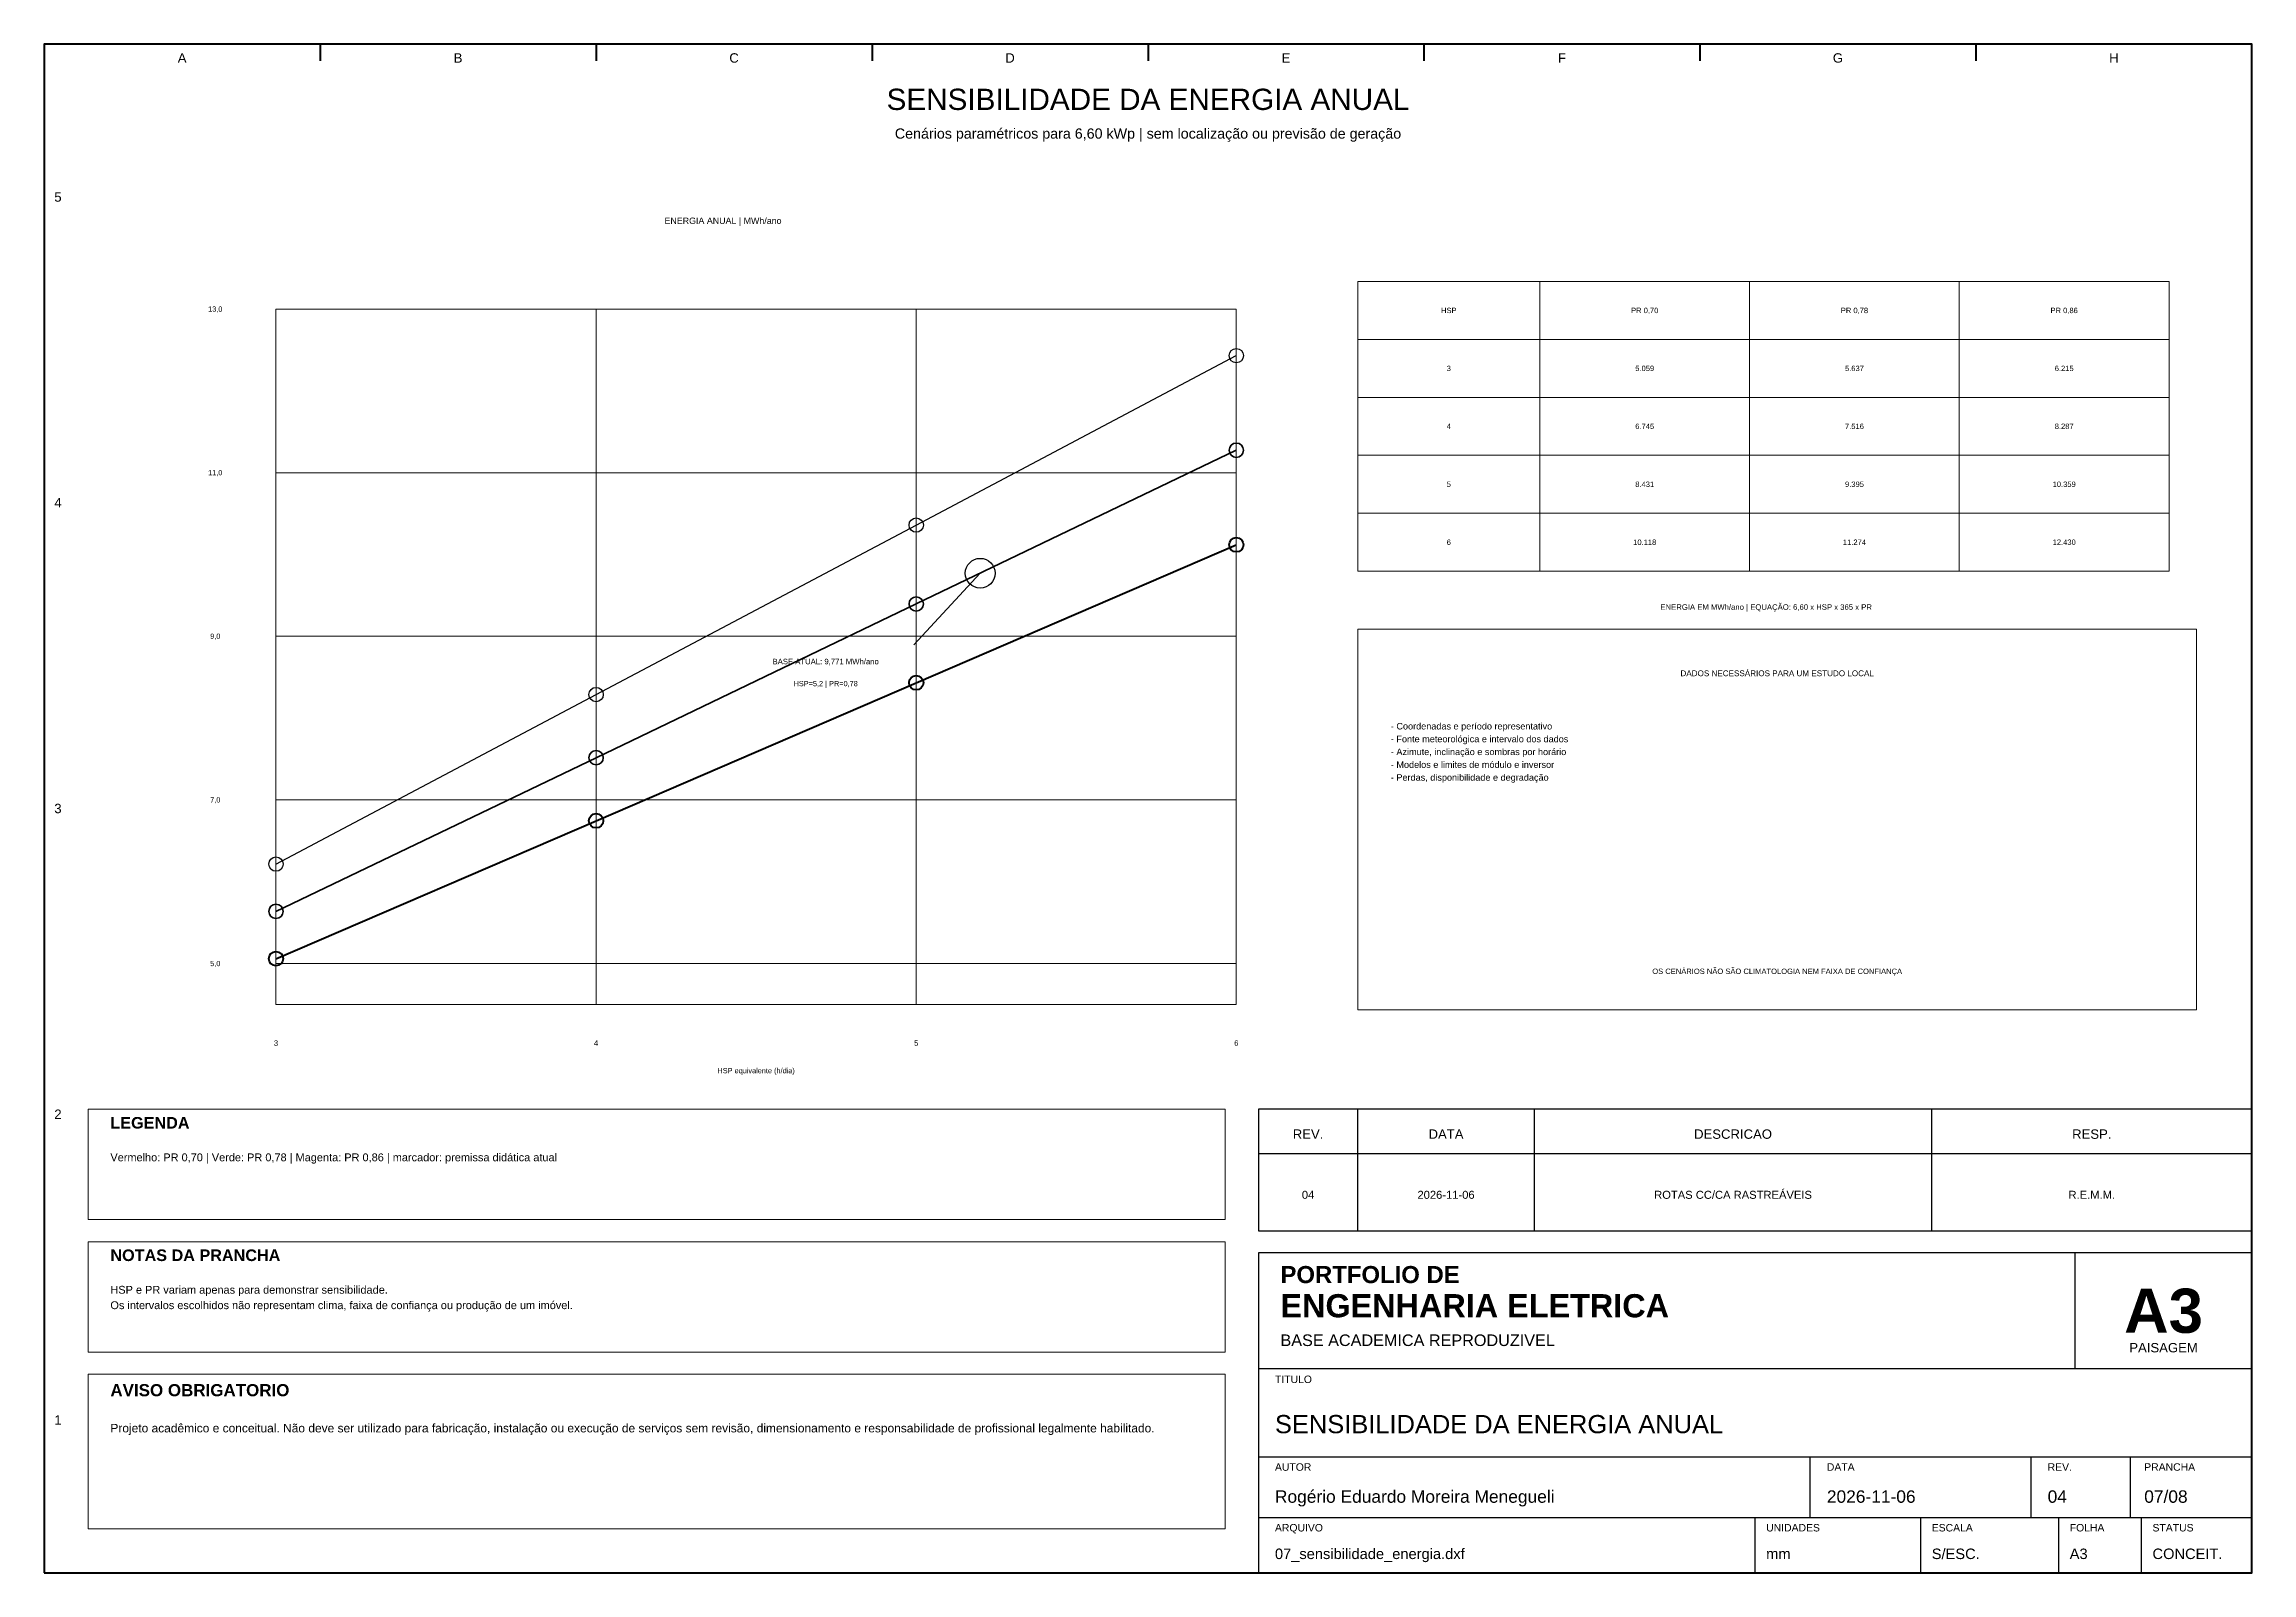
# Model space of a CAD drawing. Header units: millimetres. Extents: x 10 to 410, y 10 to 287.
import ezdxf
from ezdxf.enums import TextEntityAlignment as Align

# ---------------------------------------------------------------- set-up
doc = ezdxf.new("R2010")
doc.units = ezdxf.units.MM
for name, color, linetype, lineweight in [('00_MOLDURA', 7, 'CONTINUOUS', 50), ('01_CARIMBO', 7, 'CONTINUOUS', 25), ('02_TEXTO', 7, 'CONTINUOUS', 18), ('03_COTAS', 152, 'CONTINUOUS', 18), ('05_POTENCIA', 12, 'CONTINUOUS', 50), ('07_INSTRUMENTACAO', 202, 'CONTINUOUS', 25), ('08_CABOS', 124, 'CONTINUOUS', 35), ('12_LEGENDA', 7, 'CONTINUOUS', 18), ('13_NOTAS', 7, 'CONTINUOUS', 18)]:
    doc.layers.add(name, color=color, linetype=linetype, lineweight=lineweight)
doc.styles.add('PORTFOLIO_TEXTO', font='arial.ttf')
doc.styles.add('PORTFOLIO_TITULO', font='arialbd.ttf', dxfattribs={"width": 0.92})

# ---------------------------------------------------------------- blocks, each defined once
blk = doc.blocks.new('CARIMBO_A3')
at = {"layer": '01_CARIMBO'}
for p, q in [((148, 37), (148, 58)), ((0, 37), (180, 37)), ((0, 21), (180, 21)), ((100, 10), (100, 21)), ((140, 10), (140, 21)), ((158, 10), (158, 21)), ((0, 10), (180, 10)), ((90, 0), (90, 10)), ((120, 0), (120, 10)), ((145, 0), (145, 10)), ((160, 0), (160, 10))]:
    blk.add_line(p, q, dxfattribs=at)
blk.add_lwpolyline([(0, 0), (180, 0), (180, 58), (0, 58)], close=True, dxfattribs=at)
at = {"layer": '01_CARIMBO', "style": 'PORTFOLIO_TEXTO'}
for s, p in [('TITULO', (3, 34.4)), ('AUTOR', (3, 18.5)), ('DATA', (103, 18.5)), ('REV.', (143, 18.5)), ('PRANCHA', (160.5, 18.5)), ('ARQUIVO', (3, 7.5)), ('UNIDADES', (92, 7.5)), ('ESCALA', (122, 7.5)), ('FOLHA', (147, 7.5)), ('STATUS', (162, 7.5))]:
    blk.add_text(s, height=1.35, dxfattribs=at).set_placement(p)
at = {"layer": '02_TEXTO'}
for s, height, style, p in [('PORTFOLIO DE', 3.1, 'PORTFOLIO_TITULO', (4, 52.5)), ('ENGENHARIA ELETRICA', 4.2, 'PORTFOLIO_TITULO', (4, 46.3)), ('BASE ACADEMICA REPRODUZIVEL', 2.1, 'PORTFOLIO_TEXTO', (4, 41.1))]:
    blk.add_text(s, height=height, dxfattribs=dict(at, style=style)).set_placement(p)
for s, height, style, p in [('A3', 8, 'PORTFOLIO_TITULO', (164, 47.5)), ('PAISAGEM', 1.7, 'PORTFOLIO_TEXTO', (164, 40.8))]:
    blk.add_text(s, height=height, dxfattribs=dict(at, style=style)).set_placement(p, align=Align.MIDDLE_CENTER)
at = {"layer": '02_TEXTO', "style": 'PORTFOLIO_TEXTO'}
for tag, p, height in [('TITULO', (3, 25.3), 3.3), ('AUTOR', (3, 12.7), 2.25), ('DATA', (103, 12.7), 2.25), ('REVISAO', (143, 12.7), 2.25), ('PRANCHA', (160.5, 12.7), 2.25), ('ARQUIVO', (3, 2.5), 1.9), ('UNIDADES', (92, 2.5), 1.9), ('ESCALA', (122, 2.5), 1.9), ('FOLHA', (147, 2.5), 1.9), ('STATUS', (162, 2.5), 1.9)]:
    blk.add_attdef(tag, p, '', height=height, dxfattribs=at)

msp = doc.modelspace()

# ---------------------------------------------------------------- linework, layer by layer
at = {"layer": '00_MOLDURA'}
for p, q in [((60, 287), (60, 284)), ((110, 287), (110, 284)), ((160, 287), (160, 284)), ((210, 287), (210, 284)), ((260, 287), (260, 284)), ((310, 287), (310, 284)), ((360, 287), (360, 284))]:
    msp.add_line(p, q, dxfattribs=at)
msp.add_lwpolyline([(10, 10), (410, 10), (410, 287), (10, 287)], close=True, dxfattribs=at)
at = {"layer": '01_CARIMBO'}
for p, q in [((179.6, 191.13), (167.6, 178.13)), ((248, 72), (248, 94)), ((280, 72), (280, 94)), ((352, 72), (352, 94)), ((230, 86), (410, 86))]:
    msp.add_line(p, q, dxfattribs=at)
msp.add_lwpolyline([(230, 72), (410, 72), (410, 94), (230, 94)], close=True, dxfattribs=at)
msp.add_circle((179.6, 191.13), 2.7, dxfattribs=at)
at = {"layer": '03_COTAS'}
for q in [(52, 239), (226, 113)]:
    msp.add_line((52, 113), q, dxfattribs=at)
at = {"layer": '05_POTENCIA'}
msp.add_lwpolyline([(52, 121.28), (110, 146.28), (168, 171.28), (226, 196.28)], dxfattribs=at)
for centre in [(226, 196.28), (168, 171.28), (110, 146.28), (52, 121.28)]:
    msp.add_circle(centre, 1.3, dxfattribs=at)
at = {"layer": '07_INSTRUMENTACAO'}
msp.add_lwpolyline([(52, 138.43), (110, 169.14), (168, 199.85), (226, 230.56)], dxfattribs=at)
for centre in [(226, 230.56), (168, 199.85), (110, 169.14), (52, 138.43)]:
    msp.add_circle(centre, 1.3, dxfattribs=at)
at = {"layer": '08_CABOS'}
msp.add_lwpolyline([(52, 129.86), (110, 157.71), (168, 185.56), (226, 213.42)], dxfattribs=at)
for centre in [(226, 213.42), (168, 185.56), (110, 157.71), (52, 129.86)]:
    msp.add_circle(centre, 1.3, dxfattribs=at)
at = {"layer": '12_LEGENDA'}
for p, q in [((281, 191.5), (281, 244)), ((319, 191.5), (319, 244)), ((357, 191.5), (357, 244)), ((52, 239), (226, 239)), ((52, 113), (52, 239)), ((110, 113), (110, 239)), ((168, 113), (168, 239)), ((226, 113), (226, 239)), ((248, 233.5), (395, 233.5)), ((248, 223), (395, 223)), ((248, 212.5), (395, 212.5)), ((52, 209.35), (226, 209.35)), ((248, 202), (395, 202)), ((52, 179.71), (226, 179.71)), ((52, 150.06), (226, 150.06)), ((52, 120.41), (226, 120.41))]:
    msp.add_line(p, q, dxfattribs=at)
for points in [[(248, 191.5), (395, 191.5), (395, 244), (248, 244)], [(18, 74), (224, 74), (224, 94), (18, 94)]]:
    msp.add_lwpolyline(points, close=True, dxfattribs=at)
at = {"layer": '13_NOTAS'}
for points in [[(248, 112), (400, 112), (400, 181), (248, 181)], [(18, 50), (224, 50), (224, 70), (18, 70)], [(18, 18), (224, 18), (224, 46), (18, 46)]]:
    msp.add_lwpolyline(points, close=True, dxfattribs=at)

# ---------------------------------------------------------------- block references
at = {"layer": '01_CARIMBO'}
msp.add_blockref('CARIMBO_A3', (230, 10), dxfattribs=at).add_auto_attribs({'TITULO': 'SENSIBILIDADE DA ENERGIA ANUAL', 'AUTOR': 'Rogério Eduardo Moreira Menegueli', 'DATA': '2026-11-06', 'REVISAO': '04', 'PRANCHA': '07/08', 'ARQUIVO': '07_sensibilidade_energia.dxf', 'UNIDADES': 'mm', 'ESCALA': 'S/ESC.', 'FOLHA': 'A3', 'STATUS': 'CONCEIT.'})

# ---------------------------------------------------------------- texts
at = {"layer": '00_MOLDURA', "style": 'PORTFOLIO_TEXTO'}
for s, p in [('A', (35, 284.5)), ('B', (85, 284.5)), ('C', (135, 284.5)), ('D', (185, 284.5)), ('E', (235, 284.5)), ('F', (285, 284.5)), ('G', (335, 284.5)), ('H', (385, 284.5)), ('5', (12.5, 259.3)), ('4', (12.5, 203.9)), ('3', (12.5, 148.5)), ('2', (12.5, 93.1)), ('1', (12.5, 37.7))]:
    msp.add_text(s, height=1.7, dxfattribs=at).set_placement(p, align=Align.MIDDLE_CENTER)
at = {"layer": '01_CARIMBO', "style": 'PORTFOLIO_TEXTO'}
for s, height, p in [('BASE ATUAL: 9,771 MWh/ano', 1, (151.6, 175.13)), ('HSP=5,2 | PR=0,78', 0.95, (151.6, 171.13)), ('REV.', 1.7, (239, 89.5)), ('DATA', 1.7, (264, 89.5)), ('DESCRICAO', 1.7, (316, 89.5)), ('RESP.', 1.7, (381, 89.5))]:
    msp.add_text(s, height=height, dxfattribs=at).set_placement(p, align=Align.MIDDLE_CENTER)
at = {"layer": '02_TEXTO', "style": 'PORTFOLIO_TEXTO'}
for s, height, p in [('SENSIBILIDADE DA ENERGIA ANUAL', 3.85, (210, 277)), ('Cenários paramétricos para 6,60 kWp | sem localização ou previsão de geração', 1.85, (210, 270.8)), ('ENERGIA ANUAL | MWh/ano', 1.15, (133, 255)), ('13,0', 0.95, (41, 239)), ('3', 0.98, (264.5, 228.25)), ('5.059', 0.98, (300, 228.25)), ('5.637', 0.98, (338, 228.25)), ('6.215', 0.98, (376, 228.25)), ('4', 0.98, (264.5, 217.75)), ('6.745', 0.98, (300, 217.75)), ('7.516', 0.98, (338, 217.75)), ('8.287', 0.98, (376, 217.75)), ('11,0', 0.95, (41, 209.35)), ('5', 0.98, (264.5, 207.25)), ('8.431', 0.98, (300, 207.25)), ('9.395', 0.98, (338, 207.25)), ('10.359', 0.98, (376, 207.25)), ('6', 0.98, (264.5, 196.75)), ('10.118', 0.98, (300, 196.75)), ('11.274', 0.98, (338, 196.75)), ('12.430', 0.98, (376, 196.75)), ('ENERGIA EM MWh/ano | EQUAÇÃO: 6,60 x HSP x 365 x PR', 1, (322, 185)), ('9,0', 0.95, (41, 179.71)), ('7,0', 0.95, (41, 150.06)), ('5,0', 0.95, (41, 120.41)), ('3', 1, (52, 106)), ('4', 1, (110, 106)), ('5', 1, (168, 106)), ('6', 1, (226, 106)), ('HSP equivalente (h/dia)', 0.95, (139, 101)), ('04', 1.45, (239, 78.5)), ('2026-11-06', 1.45, (264, 78.5)), ('ROTAS CC/CA RASTREÁVEIS', 1.45, (316, 78.5)), ('R.E.M.M.', 1.45, (381, 78.5))]:
    msp.add_text(s, height=height, dxfattribs=at).set_placement(p, align=Align.MIDDLE_CENTER)
at = {"layer": '12_LEGENDA', "style": 'PORTFOLIO_TEXTO'}
for s, p in [('HSP', (264.5, 238.75)), ('PR 0,70', (300, 238.75)), ('PR 0,78', (338, 238.75)), ('PR 0,86', (376, 238.75))]:
    msp.add_text(s, height=0.98, dxfattribs=at).set_placement(p, align=Align.MIDDLE_CENTER)
at = {"layer": '12_LEGENDA', "style": 'PORTFOLIO_TITULO'}
msp.add_text('LEGENDA', height=2.1, dxfattribs=at).set_placement((22, 90.5))
at = {"layer": '12_LEGENDA', "insert": (22, 86), "char_height": 1.42, "width": 198, "attachment_point": 1, "line_spacing_factor": 1.18, "style": 'PORTFOLIO_TEXTO'}
msp.add_mtext('Vermelho: PR 0,70 | Verde: PR 0,78 | Magenta: PR 0,86 | marcador: premissa didática atual', dxfattribs=at)
at = {"layer": '13_NOTAS', "style": 'PORTFOLIO_TEXTO'}
for s, height, p in [('DADOS NECESSÁRIOS PARA UM ESTUDO LOCAL', 1.05, (324, 173)), ('OS CENÁRIOS NÃO SÃO CLIMATOLOGIA NEM FAIXA DE CONFIANÇA', 0.98, (324, 119))]:
    msp.add_text(s, height=height, dxfattribs=at).set_placement(p, align=Align.MIDDLE_CENTER)
at = {"layer": '13_NOTAS', "style": 'PORTFOLIO_TITULO'}
for s, height, p in [('NOTAS DA PRANCHA', 2.1, (22, 66.5)), ('AVISO OBRIGATORIO', 2.2, (22, 42))]:
    msp.add_text(s, height=height, dxfattribs=at).set_placement(p)
at = {"layer": '13_NOTAS', "attachment_point": 1, "line_spacing_factor": 1.18, "style": 'PORTFOLIO_TEXTO'}
for s, insert, char_height, width in [('- Coordenadas e período representativo\\P- Fonte meteorológica e intervalo dos dados\\P- Azimute, inclinação e sombras por horário\\P- Modelos e limites de módulo e inversor\\P- Perdas, disponibilidade e degradação', (254, 164), 1.18, 138), ('HSP e PR variam apenas para demonstrar sensibilidade.\\POs intervalos escolhidos não representam clima, faixa de confiança ou produção de um imóvel.', (22, 62), 1.42, 198), ('Projeto acadêmico e conceitual. Não deve ser utilizado para fabricação, instalação ou execução de serviços sem revisão, dimensionamento e responsabilidade de profissional legalmente habilitado.', (22, 37), 1.55, 198)]:
    msp.add_mtext(s, dxfattribs=dict(at, insert=insert, char_height=char_height, width=width))

doc.saveas('drawing.dxf')
